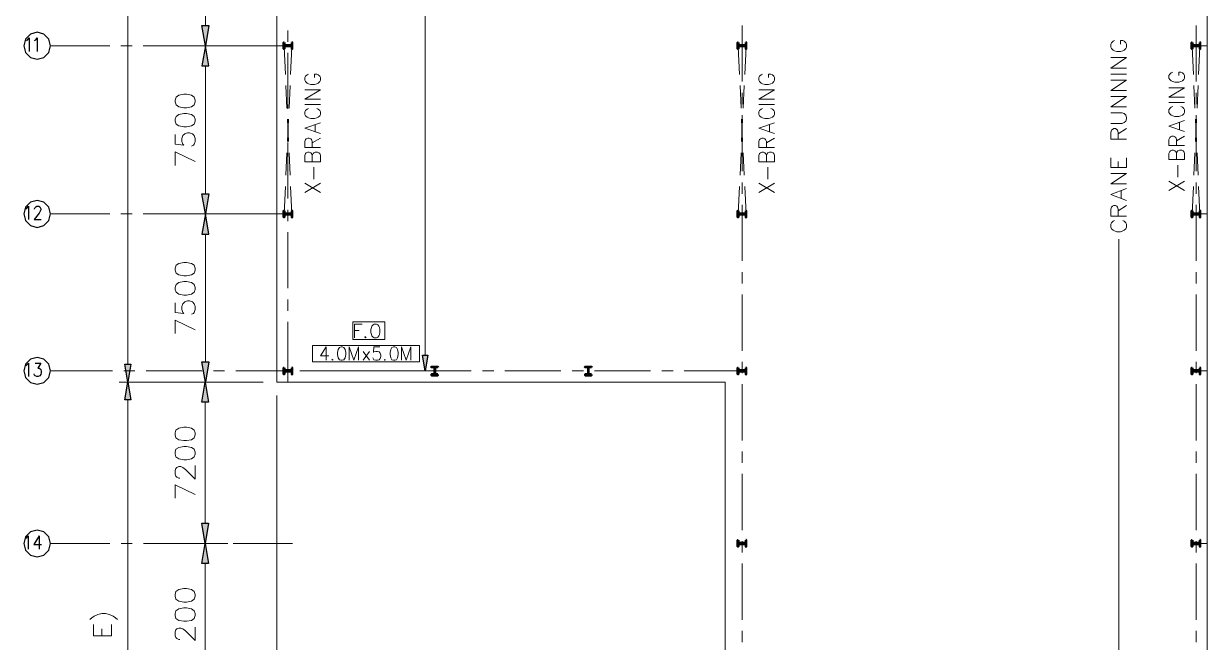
# Model space of a CAD drawing. Header units: millimetres. Extents: x 21 to 390, y 5 to 288.
# Drawn here: x 28.8 to 126.1, y 76.6 to 127.5 of the extents above; entities that cross this region are included whole.
import ezdxf

# ---------------------------------------------------------------- set-up
doc = ezdxf.new("R2010")
doc.units = ezdxf.units.MM
doc.header["$MEASUREMENT"] = 0
doc.layers.get('0').update_dxf_attribs({"linetype": 'CONTINUOUS'})

msp = doc.modelspace()

# ---------------------------------------------------------------- hatches: boundary and pattern name
for points in [[(43.444, 127.293), (43.997, 127.293), (43.721, 125.634)], [(43.444, 123.975), (43.997, 123.975), (43.721, 125.634)], [(43.444, 113.468), (43.997, 113.468), (43.721, 111.81)], [(43.444, 110.151), (43.997, 110.151), (43.721, 111.81)], [(37.114, 99.46), (37.606, 99.46), (37.36, 97.985)], [(43.444, 99.644), (43.997, 99.644), (43.721, 97.985)], [(61.569, 100.197), (61.999, 100.197), (61.784, 98.907)], [(37.606, 96.511), (37.114, 96.511), (37.36, 97.985)], [(43.992, 96.327), (43.439, 96.327), (43.715, 97.985)], [(43.439, 86.373), (43.992, 86.373), (43.715, 84.714)], [(43.992, 83.055), (43.439, 83.055), (43.715, 84.714)]]:
    msp.add_hatch(color=3).paths.add_polyline_path(points)

# ---------------------------------------------------------------- linework, layer by layer
at = {"color": 7, "linetype": 'Continuous', "lineweight": 5}
for p, q in [((49.585, 97.985), (49.585, 263.875)), ((126.078, 31.63), (126.078, 263.875)), ((49.585, 97.985), (86.449, 97.985)), ((86.449, 31.63), (86.449, 97.985))]:
    msp.add_line(p, q, dxfattribs=at)
at = {"color": 3, "linetype": 'Continuous', "lineweight": 5}
for p, q in [((37.361, 262.4), (37.36, 99.46)), ((61.784, 100.197), (61.784, 176.154)), ((43.721, 137.799), (43.721, 127.293)), ((49.262, 125.634), (42.891, 125.634)), ((49.262, 125.634), (42.891, 125.634)), ((43.721, 123.975), (43.721, 113.468)), ((49.262, 111.81), (42.891, 111.81)), ((49.262, 111.81), (42.891, 111.81)), ((43.721, 110.151), (43.721, 99.644)), ((118.794, 33.841), (118.794, 109.729)), ((51.474, 98.907), (62.43, 98.907)), ((48.479, 97.985), (36.623, 97.985)), ((48.479, 97.985), (36.623, 97.985)), ((45.515, 97.985), (42.886, 97.985)), ((48.34, 97.985), (42.891, 97.985)), ((37.36, 96.511), (37.36, 33.104)), ((43.715, 96.327), (43.715, 86.373)), ((49.585, 96.88), (49.584, 22.887)), ((45.557, 84.714), (42.886, 84.714)), ((45.334, 84.714), (42.886, 84.714)), ((43.715, 83.055), (43.715, 73.102))]:
    msp.add_line(p, q, dxfattribs=at)
at = {"color": 8, "linetype": 'Continuous', "lineweight": 9}
for p, q in [((50.506, 125.967), (50.506, 126.889)), ((125.156, 122.684), (125.156, 127.292)), ((30.998, 125.634), (35.855, 125.634)), ((36.776, 125.634), (37.698, 125.634)), ((38.619, 125.634), (43.227, 125.634)), ((44.149, 125.634), (45.071, 125.634)), ((45.992, 125.634), (50.849, 125.634)), ((124.814, 125.634), (126.078, 125.634)), ((50.506, 120.437), (50.506, 125.045)), ((125.156, 120.841), (125.156, 121.763)), ((125.156, 115.311), (125.156, 119.919)), ((50.506, 118.594), (50.506, 119.516)), ((50.506, 113.064), (50.506, 117.672)), ((125.156, 113.468), (125.156, 114.39)), ((50.506, 111.221), (50.506, 112.143)), ((125.156, 107.939), (125.156, 112.547)), ((30.998, 111.81), (35.855, 111.81)), ((36.776, 111.81), (37.698, 111.81)), ((38.619, 111.81), (43.227, 111.81)), ((44.149, 111.81), (45.071, 111.81)), ((45.992, 111.81), (50.849, 111.81)), ((124.814, 111.81), (126.078, 111.81)), ((50.506, 105.692), (50.506, 110.3)), ((125.156, 106.095), (125.156, 107.017)), ((125.156, 100.566), (125.156, 105.174)), ((50.506, 103.848), (50.506, 104.77)), ((50.506, 97.967), (50.506, 102.927)), ((125.156, 98.722), (125.156, 99.644)), ((30.998, 98.907), (36.085, 98.907)), ((37.007, 98.907), (37.928, 98.907)), ((38.85, 98.907), (43.458, 98.907)), ((44.379, 98.907), (45.301, 98.907)), ((46.223, 98.907), (50.831, 98.907)), ((51.752, 98.907), (52.674, 98.907)), ((53.596, 98.907), (58.204, 98.907)), ((59.125, 98.907), (60.047, 98.907)), ((60.968, 98.907), (65.576, 98.907)), ((66.498, 98.907), (67.42, 98.907)), ((68.341, 98.907), (72.949, 98.907)), ((73.871, 98.907), (74.793, 98.907)), ((75.714, 98.907), (80.322, 98.907)), ((81.244, 98.907), (82.165, 98.907)), ((83.087, 98.907), (88.174, 98.907)), ((124.814, 98.907), (126.078, 98.907)), ((125.156, 93.193), (125.156, 97.801)), ((125.156, 91.35), (125.156, 92.271)), ((125.156, 85.82), (125.156, 90.428)), ((30.998, 84.714), (35.874, 84.714)), ((36.796, 84.714), (37.717, 84.714)), ((38.639, 84.714), (43.247, 84.714)), ((44.169, 84.714), (45.09, 84.714)), ((46.012, 84.714), (50.888, 84.714)), ((124.814, 84.714), (126.078, 84.714)), ((125.156, 83.977), (125.156, 84.898)), ((125.156, 78.447), (125.156, 83.055)), ((125.156, 76.604), (125.156, 77.525))]:
    msp.add_line(p, q, dxfattribs=at)
at = {"color": 1, "linetype": 'Continuous', "lineweight": 9}
for p, q in [((87.831, 122.684), (87.831, 127.292)), ((87.831, 120.841), (87.831, 121.763)), ((87.831, 115.311), (87.831, 119.919)), ((87.831, 113.468), (87.831, 114.39)), ((87.831, 107.939), (87.831, 112.547)), ((87.831, 106.095), (87.831, 107.017)), ((87.831, 100.566), (87.831, 105.174)), ((87.831, 98.722), (87.831, 99.644)), ((87.831, 93.193), (87.831, 97.801)), ((87.831, 91.35), (87.831, 92.271)), ((87.831, 85.82), (87.831, 90.428)), ((87.831, 83.977), (87.831, 84.898)), ((87.831, 78.447), (87.831, 83.055)), ((87.831, 76.604), (87.831, 77.525))]:
    msp.add_line(p, q, dxfattribs=at)
at = {"color": 4, "linetype": 'Continuous', "lineweight": 5}
for p, q in [((50.299, 123.279), (50.194, 125.541)), ((50.834, 125.541), (50.728, 123.279)), ((87.625, 123.279), (87.519, 125.541)), ((88.159, 125.541), (88.053, 123.279)), ((124.829, 125.541), (124.935, 123.279)), ((125.363, 123.279), (125.469, 125.541)), ((50.428, 120.517), (50.342, 122.358)), ((50.685, 122.358), (50.6, 120.517)), ((87.753, 120.517), (87.667, 122.358)), ((88.01, 122.358), (87.925, 120.517)), ((124.977, 122.358), (125.063, 120.517)), ((125.235, 120.517), (125.32, 122.358)), ((50.557, 119.596), (50.471, 117.755)), ((50.557, 117.755), (50.471, 119.596)), ((87.882, 119.596), (87.796, 117.755)), ((87.882, 117.755), (87.796, 119.596)), ((125.106, 119.596), (125.192, 117.755)), ((125.106, 117.755), (125.192, 119.596)), ((50.428, 116.834), (50.342, 114.993)), ((50.685, 114.993), (50.6, 116.834)), ((87.753, 116.834), (87.667, 114.993)), ((88.01, 114.993), (87.925, 116.834)), ((124.977, 114.993), (125.063, 116.834)), ((125.235, 116.834), (125.32, 114.993)), ((50.299, 114.072), (50.194, 111.81)), ((50.834, 111.81), (50.728, 114.072)), ((87.625, 114.072), (87.519, 111.81)), ((88.159, 111.81), (88.053, 114.072)), ((124.829, 111.81), (124.935, 114.072)), ((125.363, 114.072), (125.469, 111.81))]:
    msp.add_line(p, q, dxfattribs=at)
at = {"color": 6, "linetype": 'Continuous', "lineweight": 53}
for p, q in [((50.506, 125.615), (50.506, 125.653)), ((87.831, 125.615), (87.831, 125.653)), ((125.156, 125.615), (125.156, 125.653)), ((50.506, 111.791), (50.506, 111.828)), ((87.831, 111.791), (87.831, 111.828)), ((125.156, 111.791), (125.156, 111.828)), ((50.506, 98.888), (50.506, 98.926)), ((62.56, 98.907), (62.598, 98.907)), ((75.186, 98.907), (75.224, 98.907)), ((87.831, 98.888), (87.831, 98.926)), ((125.156, 98.888), (125.156, 98.926)), ((87.831, 84.695), (87.831, 84.733)), ((125.156, 84.695), (125.156, 84.733))]:
    msp.add_line(p, q, dxfattribs=at)
at = {"color": 2, "linetype": 'Continuous', "lineweight": 5}
for p, q in [((119.439, 123.308), (118.149, 123.308)), ((118.763, 118.393), (119.439, 118.823)), ((118.763, 115.628), (118.763, 116.119)), ((119.439, 115.628), (119.439, 116.426)), ((119.009, 113.109), (119.009, 113.723)), ((118.763, 112.064), (119.439, 112.494)), ((35.993, 77.131), (35.993, 78.044)), ((35.221, 77.131), (35.221, 77.693))]:
    msp.add_line(p, q, dxfattribs=at)
at = {"color": 4, "linetype": 'Continuous', "lineweight": 15}
for p, q in [((53.183, 120.803), (51.893, 120.803)), ((90.508, 120.803), (89.218, 120.803)), ((124.215, 120.97), (122.925, 120.97)), ((52.753, 118.591), (52.753, 119.144)), ((90.078, 118.591), (90.078, 119.144)), ((123.785, 118.759), (123.785, 119.312)), ((52.507, 117.651), (53.183, 118.038)), ((89.833, 117.651), (90.508, 118.038)), ((123.539, 117.819), (124.215, 118.206)), ((123.662, 114.833), (123.662, 115.828)), ((52.63, 114.665), (52.63, 115.66)), ((89.955, 114.665), (89.955, 115.66)), ((53.183, 113.559), (51.893, 114.333)), ((51.893, 113.559), (53.183, 114.333)), ((90.508, 113.559), (89.218, 114.333)), ((89.218, 113.559), (90.508, 114.333)), ((124.215, 113.727), (122.925, 114.501)), ((122.925, 113.727), (124.215, 114.501))]:
    msp.add_line(p, q, dxfattribs=at)
at = {"color": 240, "linetype": 'Continuous', "lineweight": 5, "true_color": 0xed1f24}
for p, q in [((55.989, 102.211), (56.368, 102.211)), ((53.646, 100.88), (53.646, 99.774)), ((56.679, 99.774), (57.201, 100.511)), ((57.201, 99.774), (56.679, 100.511))]:
    msp.add_line(p, q, dxfattribs=at)
at = {"color": 3, "linetype": 'Continuous', "lineweight": 25}
msp.add_line((30.048, 85.355), (30.048, 84.249), dxfattribs=at)
at = {"color": 1, "linetype": 'Continuous', "lineweight": 25}
for points in [[(30.998, 125.634), (30.85, 126.187), (30.445, 126.591), (29.892, 126.74), (29.339, 126.591), (28.935, 126.187), (28.786, 125.634), (28.935, 125.081), (29.339, 124.676), (29.892, 124.528), (30.445, 124.676), (30.85, 125.081)], [(30.998, 111.81), (30.85, 112.362), (30.445, 112.767), (29.892, 112.915), (29.339, 112.767), (28.935, 112.362), (28.786, 111.81), (28.935, 111.257), (29.339, 110.852), (29.892, 110.704), (30.445, 110.852), (30.85, 111.257)], [(30.998, 98.907), (30.85, 99.46), (30.445, 99.865), (29.892, 100.013), (29.339, 99.865), (28.935, 99.46), (28.786, 98.907), (28.935, 98.354), (29.339, 97.949), (29.892, 97.801), (30.445, 97.949), (30.85, 98.354)], [(30.998, 84.714), (30.85, 85.267), (30.445, 85.672), (29.892, 85.82), (29.339, 85.672), (28.935, 85.267), (28.786, 84.714), (28.935, 84.161), (29.339, 83.756), (29.892, 83.608), (30.445, 83.756), (30.85, 84.161)]]:
    msp.add_lwpolyline(points, close=True, dxfattribs=at)
at = {"color": 3, "linetype": 'Continuous', "lineweight": -2}
for points in [[(43.444, 127.293), (43.997, 127.293), (43.721, 125.634)], [(43.444, 123.975), (43.997, 123.975), (43.721, 125.634)], [(43.444, 113.468), (43.997, 113.468), (43.721, 111.81)], [(43.444, 110.151), (43.997, 110.151), (43.721, 111.81)], [(37.114, 99.46), (37.606, 99.46), (37.36, 97.985)], [(43.444, 99.644), (43.997, 99.644), (43.721, 97.985)], [(61.569, 100.197), (61.999, 100.197), (61.784, 98.907)], [(37.606, 96.511), (37.114, 96.511), (37.36, 97.985)], [(43.992, 96.327), (43.439, 96.327), (43.715, 97.985)], [(43.439, 86.373), (43.992, 86.373), (43.715, 84.714)], [(43.992, 83.055), (43.439, 83.055), (43.715, 84.714)]]:
    msp.add_lwpolyline(points, close=True, dxfattribs=at)
at = {"color": 3, "linetype": 'Continuous', "lineweight": 25}
for points in [[(29.016, 126.063), (29.1, 126.116), (29.226, 126.274), (29.226, 125.168)], [(29.69, 126.063), (29.774, 126.116), (29.9, 126.274), (29.9, 125.168)], [(28.973, 112.239), (29.058, 112.292), (29.184, 112.45), (29.184, 111.344)], [(29.69, 112.187), (29.69, 112.239), (29.732, 112.345), (29.774, 112.397), (29.858, 112.45), (30.027, 112.45), (30.111, 112.397), (30.153, 112.345), (30.195, 112.239), (30.195, 112.134), (30.153, 112.029), (30.069, 111.871), (29.647, 111.344), (30.237, 111.344)], [(28.973, 99.337), (29.058, 99.39), (29.184, 99.547), (29.184, 98.442)], [(29.732, 99.547), (30.195, 99.547), (29.942, 99.126), (30.069, 99.126), (30.153, 99.074), (30.195, 99.021), (30.237, 98.863), (30.237, 98.758), (30.195, 98.6), (30.111, 98.494), (29.985, 98.442), (29.858, 98.442), (29.732, 98.494), (29.69, 98.547), (29.647, 98.652)], [(28.952, 85.144), (29.037, 85.197), (29.163, 85.355), (29.163, 84.249)], [(30.048, 85.355), (29.626, 84.617), (30.258, 84.617)]]:
    msp.add_lwpolyline(points, dxfattribs=at)
at = {"color": 6, "linetype": 'Continuous', "lineweight": 53}
for points in [[(50.194, 125.894), (50.194, 125.373), (50.164, 125.373), (50.164, 125.894)], [(50.194, 125.653), (50.194, 125.615), (50.818, 125.615), (50.818, 125.653)], [(50.818, 125.894), (50.818, 125.373), (50.849, 125.373), (50.849, 125.894)], [(87.519, 125.894), (87.519, 125.373), (87.489, 125.373), (87.489, 125.894)], [(87.519, 125.653), (87.519, 125.615), (88.144, 125.615), (88.144, 125.653)], [(88.144, 125.894), (88.144, 125.373), (88.174, 125.373), (88.174, 125.894)], [(124.844, 125.894), (124.844, 125.373), (124.814, 125.373), (124.814, 125.894)], [(124.844, 125.653), (124.844, 125.615), (125.469, 125.615), (125.469, 125.653)], [(125.469, 125.894), (125.469, 125.373), (125.499, 125.373), (125.499, 125.894)], [(50.194, 112.07), (50.194, 111.549), (50.164, 111.549), (50.164, 112.07)], [(50.818, 112.07), (50.818, 111.549), (50.849, 111.549), (50.849, 112.07)], [(87.519, 112.07), (87.519, 111.549), (87.489, 111.549), (87.489, 112.07)], [(88.144, 112.07), (88.144, 111.549), (88.174, 111.549), (88.174, 112.07)], [(124.844, 112.07), (124.844, 111.549), (124.814, 111.549), (124.814, 112.07)], [(125.469, 112.07), (125.469, 111.549), (125.499, 111.549), (125.499, 112.07)], [(50.194, 111.828), (50.194, 111.791), (50.818, 111.791), (50.818, 111.828)], [(87.519, 111.828), (87.519, 111.791), (88.144, 111.791), (88.144, 111.828)], [(124.844, 111.828), (124.844, 111.791), (125.469, 111.791), (125.469, 111.828)], [(62.839, 99.219), (62.319, 99.219), (62.319, 99.249), (62.839, 99.249)], [(75.465, 99.219), (74.945, 99.219), (74.945, 99.249), (75.465, 99.249)], [(50.194, 99.167), (50.194, 98.647), (50.164, 98.647), (50.164, 99.167)], [(50.194, 98.926), (50.194, 98.888), (50.818, 98.888), (50.818, 98.926)], [(50.818, 99.167), (50.818, 98.647), (50.849, 98.647), (50.849, 99.167)], [(62.839, 98.595), (62.319, 98.595), (62.319, 98.565), (62.839, 98.565)], [(62.598, 99.219), (62.56, 99.219), (62.56, 98.595), (62.598, 98.595)], [(75.465, 98.595), (74.945, 98.595), (74.945, 98.565), (75.465, 98.565)], [(75.224, 99.219), (75.186, 99.219), (75.186, 98.595), (75.224, 98.595)], [(87.519, 99.167), (87.519, 98.647), (87.489, 98.647), (87.489, 99.167)], [(87.519, 98.926), (87.519, 98.888), (88.144, 98.888), (88.144, 98.926)], [(88.144, 99.167), (88.144, 98.647), (88.174, 98.647), (88.174, 99.167)], [(124.844, 99.167), (124.844, 98.647), (124.814, 98.647), (124.814, 99.167)], [(124.844, 98.926), (124.844, 98.888), (125.469, 98.888), (125.469, 98.926)], [(125.469, 99.167), (125.469, 98.647), (125.499, 98.647), (125.499, 99.167)], [(87.519, 84.974), (87.519, 84.454), (87.489, 84.454), (87.489, 84.974)], [(87.519, 84.733), (87.519, 84.695), (88.144, 84.695), (88.144, 84.733)], [(88.144, 84.974), (88.144, 84.454), (88.174, 84.454), (88.174, 84.974)], [(124.844, 84.974), (124.844, 84.454), (124.814, 84.454), (124.814, 84.974)], [(124.844, 84.733), (124.844, 84.695), (125.469, 84.695), (125.469, 84.733)], [(125.469, 84.974), (125.469, 84.454), (125.499, 84.454), (125.499, 84.974)]]:
    msp.add_lwpolyline(points, close=True, dxfattribs=at)
at = {"color": 2, "linetype": 'Continuous', "lineweight": 5}
for points in [[(118.456, 126.073), (118.333, 126.011), (118.21, 125.888), (118.149, 125.765), (118.149, 125.52), (118.21, 125.397), (118.333, 125.274), (118.456, 125.213), (118.64, 125.151), (118.947, 125.151), (119.132, 125.213), (119.255, 125.274), (119.377, 125.397), (119.439, 125.52), (119.439, 125.765), (119.377, 125.888), (119.255, 126.011), (119.132, 126.073), (118.947, 126.073), (118.947, 125.765)], [(119.439, 123.799), (118.149, 123.799), (119.439, 124.66), (118.149, 124.66)], [(119.439, 121.956), (118.149, 121.956), (119.439, 122.816), (118.149, 122.816)], [(119.439, 120.604), (118.149, 120.604), (119.439, 121.465), (118.149, 121.465)], [(118.149, 119.253), (119.07, 119.253), (119.255, 119.314), (119.377, 119.437), (119.439, 119.621), (119.439, 119.744), (119.377, 119.929), (119.255, 120.052), (119.07, 120.113), (118.149, 120.113)], [(119.439, 117.962), (118.149, 117.962), (118.149, 118.515), (118.21, 118.7), (118.271, 118.761), (118.394, 118.823), (118.517, 118.823), (118.64, 118.761), (118.702, 118.7), (118.763, 118.515), (118.763, 117.962)], [(41.232, 118.327), (41.232, 117.537), (41.943, 117.458), (41.864, 117.537), (41.785, 117.774), (41.785, 118.011), (41.864, 118.248), (42.022, 118.406), (42.259, 118.485), (42.417, 118.485), (42.654, 118.406), (42.812, 118.248), (42.891, 118.011), (42.891, 117.774), (42.812, 117.537), (42.733, 117.458), (42.575, 117.379)], [(41.232, 115.799), (41.232, 116.905), (42.891, 116.115)], [(119.439, 115.628), (118.149, 115.628), (118.149, 116.426)], [(119.439, 114.276), (118.149, 114.276), (119.439, 115.136), (118.149, 115.136)], [(119.439, 112.924), (118.149, 113.416), (119.439, 113.907)], [(119.439, 111.634), (118.149, 111.634), (118.149, 112.187), (118.21, 112.371), (118.271, 112.433), (118.394, 112.494), (118.517, 112.494), (118.64, 112.433), (118.702, 112.371), (118.763, 112.187), (118.763, 111.634)], [(118.456, 111.265), (118.333, 111.204), (118.21, 111.081), (118.149, 110.958), (118.149, 110.713), (118.21, 110.59), (118.333, 110.467), (118.456, 110.405), (118.64, 110.344), (118.947, 110.344), (119.132, 110.405), (119.255, 110.467), (119.377, 110.59), (119.439, 110.713), (119.439, 110.958), (119.377, 111.081), (119.255, 111.204), (119.132, 111.265)], [(41.232, 104.503), (41.232, 103.713), (41.943, 103.634), (41.864, 103.713), (41.785, 103.95), (41.785, 104.187), (41.864, 104.424), (42.022, 104.581), (42.259, 104.661), (42.417, 104.661), (42.654, 104.581), (42.812, 104.424), (42.891, 104.187), (42.891, 103.95), (42.812, 103.713), (42.733, 103.634), (42.575, 103.555)], [(41.232, 101.975), (41.232, 103.081), (42.891, 102.291)], [(41.622, 90.086), (41.543, 90.086), (41.385, 90.165), (41.306, 90.244), (41.227, 90.402), (41.227, 90.718), (41.306, 90.876), (41.385, 90.955), (41.543, 91.034), (41.701, 91.034), (41.859, 90.955), (42.096, 90.797), (42.886, 90.007), (42.886, 91.113)], [(41.227, 88.427), (41.227, 89.533), (42.886, 88.743)], [(34.238, 78.465), (34.378, 78.605), (34.589, 78.746), (34.87, 78.886), (35.221, 78.956), (35.502, 78.956), (35.853, 78.886), (36.134, 78.746), (36.345, 78.605), (36.485, 78.465)], [(35.993, 77.131), (34.519, 77.131), (34.519, 78.044)], [(41.622, 76.815), (41.543, 76.815), (41.385, 76.894), (41.306, 76.973), (41.227, 77.131), (41.227, 77.447), (41.306, 77.605), (41.385, 77.684), (41.543, 77.763), (41.701, 77.763), (41.859, 77.684), (42.096, 77.526), (42.886, 76.736), (42.886, 77.842)]]:
    msp.add_lwpolyline(points, dxfattribs=at)
at = {"color": 4, "linetype": 'Continuous', "lineweight": 15}
for points in [[(52.2, 123.291), (52.077, 123.236), (51.954, 123.125), (51.893, 123.015), (51.893, 122.793), (51.954, 122.683), (52.077, 122.572), (52.2, 122.517), (52.385, 122.462), (52.692, 122.462), (52.876, 122.517), (52.999, 122.572), (53.122, 122.683), (53.183, 122.793), (53.183, 123.015), (53.122, 123.125), (52.999, 123.236), (52.876, 123.291), (52.692, 123.291), (52.692, 123.015)], [(89.525, 123.291), (89.402, 123.236), (89.28, 123.125), (89.218, 123.015), (89.218, 122.793), (89.28, 122.683), (89.402, 122.572), (89.525, 122.517), (89.71, 122.462), (90.017, 122.462), (90.201, 122.517), (90.324, 122.572), (90.447, 122.683), (90.508, 122.793), (90.508, 123.015), (90.447, 123.125), (90.324, 123.236), (90.201, 123.291), (90.017, 123.291), (90.017, 123.015)], [(123.232, 123.459), (123.109, 123.403), (122.986, 123.293), (122.925, 123.182), (122.925, 122.961), (122.986, 122.851), (123.109, 122.74), (123.232, 122.685), (123.417, 122.629), (123.724, 122.629), (123.908, 122.685), (124.031, 122.74), (124.154, 122.851), (124.215, 122.961), (124.215, 123.182), (124.154, 123.293), (124.031, 123.403), (123.908, 123.459), (123.724, 123.459), (123.724, 123.182)], [(53.183, 121.245), (51.893, 121.245), (53.183, 122.019), (51.893, 122.019)], [(90.508, 121.245), (89.218, 121.245), (90.508, 122.019), (89.218, 122.019)], [(124.215, 121.413), (122.925, 121.413), (124.215, 122.187), (122.925, 122.187)], [(52.2, 120.471), (52.077, 120.416), (51.954, 120.305), (51.893, 120.194), (51.893, 119.973), (51.954, 119.863), (52.077, 119.752), (52.2, 119.697), (52.385, 119.641), (52.692, 119.641), (52.876, 119.697), (52.999, 119.752), (53.122, 119.863), (53.183, 119.973), (53.183, 120.194), (53.122, 120.305), (52.999, 120.416), (52.876, 120.471)], [(89.525, 120.471), (89.402, 120.416), (89.28, 120.305), (89.218, 120.194), (89.218, 119.973), (89.28, 119.863), (89.402, 119.752), (89.525, 119.697), (89.71, 119.641), (90.017, 119.641), (90.201, 119.697), (90.324, 119.752), (90.447, 119.863), (90.508, 119.973), (90.508, 120.194), (90.447, 120.305), (90.324, 120.416), (90.201, 120.471)], [(123.232, 120.639), (123.109, 120.583), (122.986, 120.473), (122.925, 120.362), (122.925, 120.141), (122.986, 120.03), (123.109, 119.92), (123.232, 119.864), (123.417, 119.809), (123.724, 119.809), (123.908, 119.864), (124.031, 119.92), (124.154, 120.03), (124.215, 120.141), (124.215, 120.362), (124.154, 120.473), (124.031, 120.583), (123.908, 120.639)], [(53.183, 118.425), (51.893, 118.867), (53.183, 119.31)], [(90.508, 118.425), (89.218, 118.867), (90.508, 119.31)], [(124.215, 118.593), (122.925, 119.035), (124.215, 119.477)], [(53.183, 117.264), (51.893, 117.264), (51.893, 117.761), (51.954, 117.927), (52.016, 117.983), (52.139, 118.038), (52.262, 118.038), (52.385, 117.983), (52.446, 117.927), (52.507, 117.761), (52.507, 117.264)], [(90.508, 117.264), (89.218, 117.264), (89.218, 117.761), (89.28, 117.927), (89.341, 117.983), (89.464, 118.038), (89.587, 118.038), (89.71, 117.983), (89.771, 117.927), (89.833, 117.761), (89.833, 117.264)], [(124.215, 117.431), (122.925, 117.431), (122.925, 117.929), (122.986, 118.095), (123.048, 118.15), (123.171, 118.206), (123.294, 118.206), (123.417, 118.15), (123.478, 118.095), (123.539, 117.929), (123.539, 117.431)], [(53.183, 116.102), (51.893, 116.102), (51.893, 116.6), (51.954, 116.766), (52.016, 116.821), (52.139, 116.877), (52.262, 116.877), (52.385, 116.821), (52.446, 116.766), (52.507, 116.6)], [(52.507, 116.102), (52.507, 116.6), (52.569, 116.766), (52.63, 116.821), (52.753, 116.877), (52.938, 116.877), (53.06, 116.821), (53.122, 116.766), (53.183, 116.6), (53.183, 116.102)], [(90.508, 116.102), (89.218, 116.102), (89.218, 116.6), (89.28, 116.766), (89.341, 116.821), (89.464, 116.877), (89.587, 116.877), (89.71, 116.821), (89.771, 116.766), (89.833, 116.6)], [(89.833, 116.102), (89.833, 116.6), (89.894, 116.766), (89.955, 116.821), (90.078, 116.877), (90.263, 116.877), (90.386, 116.821), (90.447, 116.766), (90.508, 116.6), (90.508, 116.102)], [(124.215, 116.27), (122.925, 116.27), (122.925, 116.768), (122.986, 116.934), (123.048, 116.989), (123.171, 117.044), (123.294, 117.044), (123.417, 116.989), (123.478, 116.934), (123.539, 116.768)], [(123.539, 116.27), (123.539, 116.768), (123.601, 116.934), (123.662, 116.989), (123.785, 117.044), (123.97, 117.044), (124.092, 116.989), (124.154, 116.934), (124.215, 116.768), (124.215, 116.27)]]:
    msp.add_lwpolyline(points, dxfattribs=at)
at = {"color": 2, "linetype": 'Continuous', "lineweight": 5}
for points in [[(41.232, 121.012), (41.311, 120.775), (41.548, 120.617), (41.943, 120.538), (42.18, 120.538), (42.575, 120.617), (42.812, 120.775), (42.891, 121.012), (42.891, 121.17), (42.812, 121.407), (42.575, 121.565), (42.18, 121.644), (41.943, 121.644), (41.548, 121.565), (41.311, 121.407), (41.232, 121.17)], [(41.232, 119.433), (41.311, 119.196), (41.548, 119.038), (41.943, 118.959), (42.18, 118.959), (42.575, 119.038), (42.812, 119.196), (42.891, 119.433), (42.891, 119.591), (42.812, 119.828), (42.575, 119.986), (42.18, 120.065), (41.943, 120.065), (41.548, 119.986), (41.311, 119.828), (41.232, 119.591)], [(41.232, 107.188), (41.311, 106.951), (41.548, 106.793), (41.943, 106.714), (42.18, 106.714), (42.575, 106.793), (42.812, 106.951), (42.891, 107.188), (42.891, 107.346), (42.812, 107.583), (42.575, 107.741), (42.18, 107.82), (41.943, 107.82), (41.548, 107.741), (41.311, 107.583), (41.232, 107.346)], [(41.232, 105.608), (41.311, 105.371), (41.548, 105.213), (41.943, 105.134), (42.18, 105.134), (42.575, 105.213), (42.812, 105.371), (42.891, 105.608), (42.891, 105.766), (42.812, 106.003), (42.575, 106.161), (42.18, 106.24), (41.943, 106.24), (41.548, 106.161), (41.311, 106.003), (41.232, 105.766)], [(41.227, 93.641), (41.306, 93.404), (41.543, 93.246), (41.938, 93.167), (42.175, 93.167), (42.57, 93.246), (42.807, 93.404), (42.886, 93.641), (42.886, 93.799), (42.807, 94.036), (42.57, 94.194), (42.175, 94.273), (41.938, 94.273), (41.543, 94.194), (41.306, 94.036), (41.227, 93.799)], [(41.227, 92.061), (41.306, 91.824), (41.543, 91.666), (41.938, 91.587), (42.175, 91.587), (42.57, 91.666), (42.807, 91.824), (42.886, 92.061), (42.886, 92.219), (42.807, 92.456), (42.57, 92.614), (42.175, 92.693), (41.938, 92.693), (41.543, 92.614), (41.306, 92.456), (41.227, 92.219)], [(41.227, 80.37), (41.306, 80.133), (41.543, 79.975), (41.938, 79.896), (42.175, 79.896), (42.57, 79.975), (42.807, 80.133), (42.886, 80.37), (42.886, 80.528), (42.807, 80.765), (42.57, 80.922), (42.175, 81.002), (41.938, 81.002), (41.543, 80.922), (41.306, 80.765), (41.227, 80.528)], [(41.227, 78.79), (41.306, 78.553), (41.543, 78.395), (41.938, 78.316), (42.175, 78.316), (42.57, 78.395), (42.807, 78.553), (42.886, 78.79), (42.886, 78.948), (42.807, 79.185), (42.57, 79.343), (42.175, 79.422), (41.938, 79.422), (41.543, 79.343), (41.306, 79.185), (41.227, 78.948)]]:
    msp.add_lwpolyline(points, close=True, dxfattribs=at)
at = {"color": 7, "linetype": 'Continuous', "lineweight": 5}
for points in [[(55.839, 102.938), (58.47, 102.938), (58.47, 101.497), (55.839, 101.497)], [(52.531, 100.985), (61.318, 100.985), (61.318, 99.641), (52.531, 99.641)]]:
    msp.add_lwpolyline(points, close=True, dxfattribs=at)
at = {"color": 240, "linetype": 'Continuous', "lineweight": 5, "true_color": 0xed1f24}
for points in [[(55.989, 101.632), (55.989, 102.738), (56.605, 102.738)], [(56.889, 101.737), (56.842, 101.684), (56.889, 101.632), (56.936, 101.684)], [(53.646, 100.88), (53.172, 100.142), (53.883, 100.142)], [(55.542, 99.774), (55.542, 100.88), (55.921, 99.774), (56.3, 100.88), (56.3, 99.774)], [(58.054, 100.88), (57.58, 100.88), (57.532, 100.406), (57.58, 100.458), (57.722, 100.511), (57.864, 100.511), (58.006, 100.458), (58.101, 100.353), (58.149, 100.195), (58.149, 100.09), (58.101, 99.932), (58.006, 99.826), (57.864, 99.774), (57.722, 99.774), (57.58, 99.826), (57.532, 99.879), (57.485, 99.984)], [(59.855, 99.774), (59.855, 100.88), (60.234, 99.774), (60.613, 100.88), (60.613, 99.774)], [(54.167, 99.879), (54.12, 99.826), (54.167, 99.774), (54.215, 99.826)], [(58.48, 99.879), (58.433, 99.826), (58.48, 99.774), (58.528, 99.826)]]:
    msp.add_lwpolyline(points, dxfattribs=at)
for points in [[(57.6, 102.737), (57.505, 102.685), (57.41, 102.58), (57.363, 102.474), (57.316, 102.316), (57.316, 102.053), (57.363, 101.895), (57.41, 101.79), (57.505, 101.684), (57.6, 101.632), (57.79, 101.632), (57.884, 101.684), (57.979, 101.79), (58.027, 101.895), (58.074, 102.053), (58.074, 102.316), (58.027, 102.474), (57.979, 102.58), (57.884, 102.685), (57.79, 102.737)], [(54.878, 100.88), (54.736, 100.827), (54.641, 100.669), (54.594, 100.406), (54.594, 100.248), (54.641, 99.984), (54.736, 99.826), (54.878, 99.774), (54.973, 99.774), (55.115, 99.826), (55.21, 99.984), (55.257, 100.248), (55.257, 100.406), (55.21, 100.669), (55.115, 100.827), (54.973, 100.88)], [(59.191, 100.88), (59.049, 100.827), (58.954, 100.669), (58.907, 100.406), (58.907, 100.248), (58.954, 99.984), (59.049, 99.826), (59.191, 99.774), (59.286, 99.774), (59.428, 99.826), (59.523, 99.984), (59.571, 100.248), (59.571, 100.406), (59.523, 100.669), (59.428, 100.827), (59.286, 100.88)]]:
    msp.add_lwpolyline(points, close=True, dxfattribs=at)

doc.saveas('drawing.dxf')
